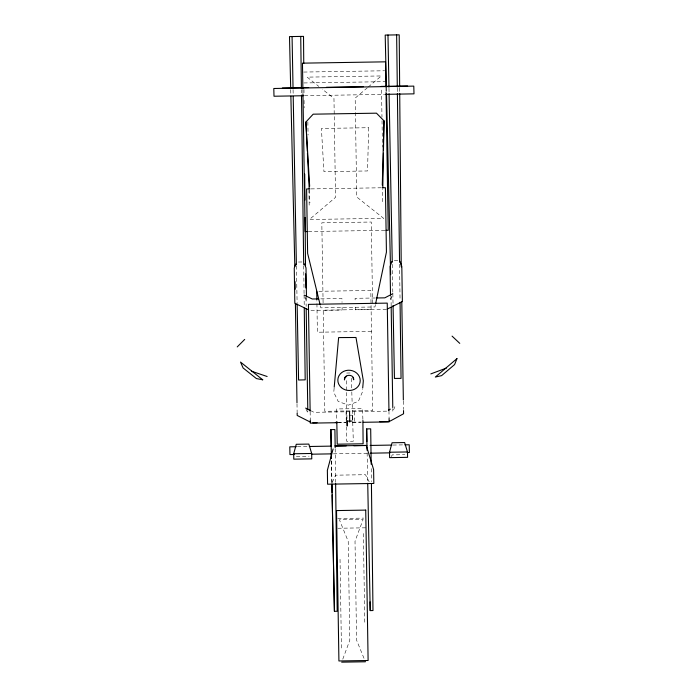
<?xml version="1.0" encoding="UTF-8"?>
<svg xmlns="http://www.w3.org/2000/svg" width="697" height="697" viewBox="0 0 697 697"><rect width="100%" height="100%" fill="white"/><g stroke="black" fill="none" stroke-linecap="round" stroke-linejoin="round"><path stroke-width="0.52" stroke-dasharray="3.48 2.61" d="M346.583 426.756L346.749 441.332L353.309 441.218L351.75 390.137M346.592 420.308L346.627 391.296M346.627 390.224L346.636 379.482M382.54 201.738L382.775 188.791M334.151 387.976L333.767 392.315L338.193 401.437L348.395 405.166L358.389 401.315L362.327 392.15L362.606 389.048M375.387 304.85L374.942 306.959L320.855 307.821L320.35 305.722M342.776 659.17L349.798 640.282L348.221 541.386L339.404 519.788L363.137 519.404L355.017 541.273L356.585 640.177L365.402 661.775M391.662 296.513L390.581 299.301L390.529 296.129M394.885 406.665L392.838 411.761L392.786 408.59M391.435 456.701L392.193 454.888L404.896 454.679M332.208 482.341L335.658 475.18L365.472 474.701L369.149 481.758M367.432 87.717L355.182 98.103L356.751 196.998L383.577 218.318L309.407 219.494L335.545 197.338L333.968 98.443L322.232 89.12M368.251 87.029L381.32 75.947L307.142 77.132L318.877 86.454M304.389 95.724L384.692 94.356M346.644 373.034L351.166 372.956M297.392 446.699L307.168 446.533M392.942 445.052L403.807 444.869M333.384 453.825L368.138 453.224M303.692 72.061L384.605 70.772M303.866 82.952L385.859 81.654M310.923 188.896L381.093 187.781M308.344 231.543L386.06 230.306M298.482 262.028L302.629 261.959M394.284 260.504L398.44 260.443M318.895 291.294L370.813 290.466L372.721 410.55L324.819 411.308L323.216 310.174L371.118 309.407M320.751 298.865L341.966 298.525L342.027 302.428M375.247 297.994L355.095 298.316L355.156 302.219M310.94 310.531L342.149 310.034L342.07 305.19M386.486 309.329L355.278 309.825L355.2 304.981M371.466 331.363L317.379 332.225L316.874 300.416M386.669 411.152L313.998 412.31L311.21 410.899M349.075 415.238L352.307 415.185L352.508 419.812M337.531 422.408L346.139 422.269M352.595 422.173L361.316 422.033M338.393 422.687L345.947 422.574M352.429 422.469L361.063 422.33M296.382 456.404L309.093 456.204M337.74 518.524L363.686 518.115M337.888 528.256L366.003 527.803M306.009 408.921L307.847 413.112L307.813 411.003M304.972 296.974L306.532 300.634L306.48 297.462M309.268 189.959L309.912 202.897M362.893 419.385L362.518 408.547L336.634 408.956L336.79 420.535M351.349 378.332L351.715 389.065M386.417 88.197L386.495 91.446M290.727 89.713L290.849 95.132M388.978 88.275L389.083 93.712M392.289 264.329L392.82 292.583M392.847 293.672L393.047 304.537M367.136 452.85L367.711 482.211M331.493 461.17L331.92 482.916M331.45 460.717L331.877 482.385M293.08 89.808L293.176 95.245M296.417 265.888L297.114 302.838M352.307 415.185L352.386 420.082M346.914 415.273L347.001 420.169M403.371 401.08L403.502 409.531M391.008 296.382L391.165 306.157M385.964 88.075L386.016 91.464M388.961 410.777L389.083 418.688M381.538 90.044L381.973 117.113M382.026 120.729L382.444 147.128M372.564 303.064L371.274 222.029L321.822 222.813L323.094 302.829M363.364 533.51L364.775 622.273M354.581 411.666L354.747 422.138M346.078 411.796L346.235 421.563M340.031 559.29L341.443 648.053M307.856 121.914L308.065 135.035M308.928 189.514L309.18 205.397M310.148 411.7L310.27 419.428M302.89 89.399L302.96 93.677M306.009 297.732L306.149 306.419M297 403.824L297.149 413.338M397.325 88.153L397.395 93.59M399.581 264.25L400.043 300.119M371.231 468.602L371.396 481.61M335.196 448.72L335.606 482.315M301.418 89.669L301.461 92.928M303.709 265.74L304.075 293.995M304.084 295.084L304.24 307.037M399.669 87.979L399.703 92.318M303.979 89.504L304.005 92.753M304.066 100.351L304.136 107.939M368.696 127.708L367.528 170.957L323.948 171.645L321.404 128.457L368.696 127.708"/><path stroke-width="1.05" d="M382.801 187.711L383.428 153.183M383.481 149.951L384.012 120.816L376.458 113.175L313.18 114.177L305.87 122.062L307.325 151.162M382.278 185.132L384.012 120.816M334.22 387.157L338.62 337.583L355.993 337.487L363.337 380.797L362.693 388.02M375.605 303.796L386.434 252.105L385.415 187.711L382.174 187.763M293.707 453.764L296.26 444.285L308.832 444.085L311.681 453.477L311.768 458.87L293.794 459.157L293.707 453.764L311.681 453.477M333.096 448.981L327.363 470.318L327.581 484.197L373.827 483.457L373.609 469.586L366.282 445.418L334.856 445.914M389.518 452.24L392.062 442.761L404.643 442.56L407.484 451.952L407.571 457.345L389.606 457.633L389.518 452.24L407.484 451.952M295.685 264.067L294.256 268.092L294.814 303.247L308.492 309.79M391.853 261.541L390.059 266.568L390.512 295.075M237.233 346.914L244.699 339.413M346.618 376.258L344.98 377.818L344.44 379.926C343.769 373.827 354.224 373.766 353.701 379.795L353.004 377.704M388.49 410.158L390.32 409.156M392.733 293.733L384.796 297.846L376.31 297.976M430.824 373.906L446.359 368.094M387.288 309.059L402.378 301.531L401.812 266.376L399.869 261.419M331.415 458.556L330.875 429.622L334.9 429.544L335.179 447.64M366.875 441.602L366.666 428.916L370.691 428.838L371.179 464.272M331.92 484.554L334.421 611.304L337.2 611.252L335.623 483.396M367.728 483.3L370.203 610.598L372.982 610.546L371.423 483.77M303.3 95.742L273.999 96.238L273.799 88.493L413.791 86.114L413.992 93.851L385.772 94.339M296.303 446.716L289.795 446.829L289.952 454.575L294.3 454.505M309.337 446.498L331.049 446.124M335.396 446.045L346.252 445.853M353.858 445.723L366.883 445.505M370.142 445.444L391.862 445.069M404.887 444.843L409.235 444.773L409.392 452.519L407.222 452.553M311.672 454.2L331.214 453.869M370.307 453.189L389.85 452.85M282.355 87.979L308.684 87.552M326.423 87.273L363.503 86.681M381.25 86.402L407.579 85.984M309.843 188.913L306.602 188.965L307.63 253.359L320.097 304.676M307.281 231.561L305.147 231.587L302.96 93.86M386.06 230.306L388.22 230.271L386.033 92.535M318.634 298.9L312.265 298.996L304.197 295.136M352.403 421.066L347.019 421.145L347.237 426.006L347.167 420.822M312.779 422.8L317.083 422.73M335.379 422.443L337.531 422.408M379.612 421.737L388.22 421.607L390.573 420.857L403.572 413.757L403.519 410.585M337.313 422.704L310.322 423.14L310.278 419.873M363.224 422.295L389.135 421.885L389.083 418.688M341.669 662.15L365.402 661.775M251.417 371.196L267.134 376.502M305.635 408.085L310.278 410.428M310.4 422.129L297.183 415.447L297.149 413.338M452.065 336.111L459.767 343.377M304.45 263.928L306.009 267.901L306.462 296.408M305.87 122.062L309.651 186.282M307.438 153.314L309.215 188.878M386.399 87.108L385.197 35.077L399.207 34.85L399.66 86.898M386.547 93.616L390.66 274.67M290.701 88.632L289.499 36.593L303.517 36.375L303.753 63.479M290.876 96.221L294.814 266.42M387.976 35.024L388.961 87.195M389.083 93.712L392.254 262.15M393.064 305.626L394.441 378.436L401.054 378.384L400.069 302.289M366.666 428.916L367.049 450.262M330.875 429.622L331.197 445.941M331.345 453.555L331.432 457.903M331.946 484.006L332.112 492.709M332.155 494.879L334.421 611.304M292.069 36.549L293.054 88.728M293.202 96.334L296.391 264.799M297.14 303.927L298.577 380.013L305.19 379.856L304.258 308.126M370.055 601.851L370.203 610.598M401.237 266.907L399.712 93.407M401.794 301.67L403.354 400.026M391.183 307.238L392.777 407.536M385.946 87.177L385.546 61.833L302.472 63.157L302.873 88.502M388.952 410.446L387.244 303.117L308.44 304.371L310.139 411.186M349.554 411.526L349.72 422.077M316.734 291.329L316.856 299.388M305.635 273.851L305.852 287.966M306.183 308.597L307.795 409.941M295.058 281.632L295.18 289.238M295.397 303.361L296.983 402.77M336.808 421.589L337.226 444.207L363.111 443.797L362.902 420.448M396.637 34.894L397.307 87.064M397.395 93.59L399.555 262.072M300.729 36.418L301.409 88.58M301.487 95.106L303.692 264.651M304.711 174.084L304.938 200.109M305.086 217.455L305.513 266.254M456.962 358.633L454.575 364.592L441.593 375.639L435.329 377.051L456.962 358.633M365.725 510.108L336.529 510.579L338.916 660.965L368.112 660.503L365.725 510.108M262.725 379.795L256.426 378.584L243.096 367.955L240.526 362.074L262.725 379.795M341.382 387.637A11.204 10.133 5.1 0 0 359.931 382.819A11.204 10.133 5.1 0 0 345.764 370.604A11.204 10.133 5.1 0 0 341.382 387.637"/></g></svg>
